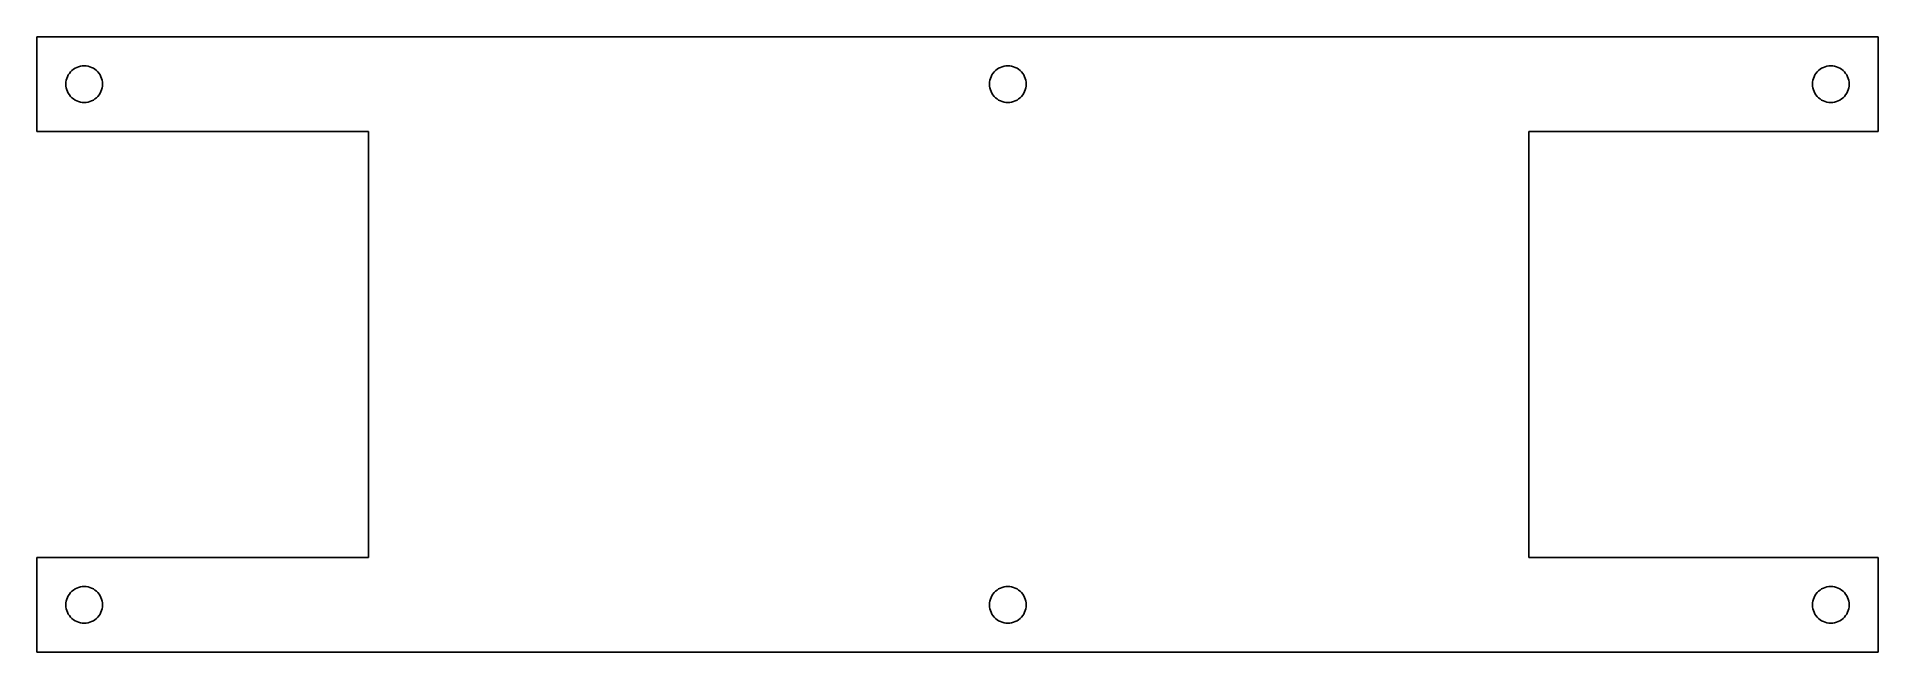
# Model space of a CAD drawing. Header units: metres. Extents: x 0 to 156, y 0 to 52.
import ezdxf

# ---------------------------------------------------------------- set-up
doc = ezdxf.new("R2010")
doc.units = ezdxf.units.M

msp = doc.modelspace()

# ---------------------------------------------------------------- linework, layer by layer
for p, q in [((155.5, 52), (0, 52)), ((0, 52), (0, 44)), ((155.5, 44), (155.5, 52)), ((2.45848, 48.162), (2.48386, 48.3223)), ((2.48386, 48.3223), (2.52585, 48.479)), ((2.52585, 48.479), (2.584, 48.6304)), ((2.584, 48.6304), (2.65765, 48.775)), ((2.65765, 48.775), (2.74602, 48.9111)), ((2.74602, 48.9111), (2.84811, 49.0371)), ((2.84811, 49.0371), (2.96284, 49.1519)), ((2.96284, 49.1519), (3.08893, 49.254)), ((3.08893, 49.254), (3.22499, 49.3423)), ((3.22499, 49.3423), (3.36955, 49.416)), ((3.36955, 49.416), (3.52101, 49.4741)), ((3.52101, 49.4741), (3.67773, 49.5161)), ((3.67773, 49.5161), (3.83797, 49.5415)), ((3.83797, 49.5415), (4, 49.55)), ((4, 49.55), (4.16202, 49.5415)), ((4.16202, 49.5415), (4.32225, 49.5161)), ((4.32225, 49.5161), (4.47897, 49.4741)), ((4.47897, 49.4741), (4.63043, 49.416)), ((4.63043, 49.416), (4.77499, 49.3423)), ((4.77499, 49.3423), (4.91106, 49.254)), ((4.91106, 49.254), (5.03714, 49.1519)), ((5.03714, 49.1519), (5.15187, 49.0371)), ((5.15187, 49.0371), (5.25397, 48.9111)), ((5.25397, 48.9111), (5.34233, 48.775)), ((5.34233, 48.775), (5.41599, 48.6304)), ((5.41599, 48.6304), (5.47414, 48.479)), ((5.47414, 48.479), (5.51613, 48.3223)), ((5.51613, 48.3223), (5.5415, 48.162)), ((80.4585, 48.162), (80.4839, 48.3223)), ((80.4839, 48.3223), (80.5258, 48.479)), ((80.5258, 48.479), (80.584, 48.6304)), ((80.584, 48.6304), (80.6577, 48.775)), ((80.6577, 48.775), (80.746, 48.9111)), ((80.746, 48.9111), (80.8481, 49.0371)), ((80.8481, 49.0371), (80.9628, 49.1519)), ((80.9628, 49.1519), (81.0889, 49.254)), ((81.0889, 49.254), (81.225, 49.3423)), ((81.225, 49.3423), (81.3696, 49.416)), ((81.3696, 49.416), (81.521, 49.4741)), ((81.521, 49.4741), (81.6777, 49.5161)), ((81.6777, 49.5161), (81.838, 49.5415)), ((81.838, 49.5415), (82, 49.55)), ((82, 49.55), (82.162, 49.5415)), ((82.162, 49.5415), (82.3223, 49.5161)), ((82.3223, 49.5161), (82.479, 49.4741)), ((82.479, 49.4741), (82.6304, 49.416)), ((82.6304, 49.416), (82.775, 49.3423)), ((82.775, 49.3423), (82.9111, 49.254)), ((82.9111, 49.254), (83.0371, 49.1519)), ((83.0371, 49.1519), (83.1519, 49.0371)), ((83.1519, 49.0371), (83.254, 48.9111)), ((83.254, 48.9111), (83.3423, 48.775)), ((83.3423, 48.775), (83.416, 48.6304)), ((83.416, 48.6304), (83.4741, 48.479)), ((83.4741, 48.479), (83.5161, 48.3223)), ((83.5161, 48.3223), (83.5415, 48.162)), ((149.958, 48.162), (149.984, 48.3223)), ((149.984, 48.3223), (150.026, 48.479)), ((150.026, 48.479), (150.084, 48.6304)), ((150.084, 48.6304), (150.158, 48.775)), ((150.158, 48.775), (150.246, 48.9111)), ((150.246, 48.9111), (150.348, 49.0371)), ((150.348, 49.0371), (150.463, 49.1519)), ((150.463, 49.1519), (150.589, 49.254)), ((150.589, 49.254), (150.725, 49.3423)), ((150.725, 49.3423), (150.87, 49.416)), ((150.87, 49.416), (151.021, 49.4741)), ((151.021, 49.4741), (151.178, 49.5161)), ((151.178, 49.5161), (151.338, 49.5415)), ((151.338, 49.5415), (151.5, 49.55)), ((151.5, 49.55), (151.662, 49.5415)), ((151.662, 49.5415), (151.822, 49.5161)), ((151.822, 49.5161), (151.979, 49.4741)), ((151.979, 49.4741), (152.13, 49.416)), ((152.13, 49.416), (152.275, 49.3423)), ((152.275, 49.3423), (152.411, 49.254)), ((152.411, 49.254), (152.537, 49.1519)), ((152.537, 49.1519), (152.652, 49.0371)), ((152.652, 49.0371), (152.754, 48.9111)), ((152.754, 48.9111), (152.842, 48.775)), ((152.842, 48.775), (152.916, 48.6304)), ((152.916, 48.6304), (152.974, 48.479)), ((152.974, 48.479), (153.016, 48.3223)), ((153.016, 48.3223), (153.042, 48.162)), ((2.45, 48), (2.45848, 48.162)), ((2.45848, 47.838), (2.45, 48)), ((2.48386, 47.6777), (2.45848, 47.838)), ((2.52585, 47.521), (2.48386, 47.6777)), ((2.584, 47.3696), (2.52585, 47.521)), ((2.65765, 47.225), (2.584, 47.3696)), ((2.74602, 47.0889), (2.65765, 47.225)), ((2.84811, 46.9628), (2.74602, 47.0889)), ((2.96284, 46.8481), (2.84811, 46.9628)), ((3.08893, 46.746), (2.96284, 46.8481)), ((3.22499, 46.6577), (3.08893, 46.746)), ((3.36955, 46.584), (3.22499, 46.6577)), ((4.77499, 46.6577), (4.63043, 46.584)), ((4.91106, 46.746), (4.77499, 46.6577)), ((5.03714, 46.8481), (4.91106, 46.746)), ((5.15187, 46.9628), (5.03714, 46.8481)), ((5.25397, 47.0889), (5.15187, 46.9628)), ((5.34233, 47.225), (5.25397, 47.0889)), ((5.41599, 47.3696), (5.34233, 47.225)), ((5.47414, 47.521), (5.41599, 47.3696)), ((5.51613, 47.6777), (5.47414, 47.521)), ((5.5415, 47.838), (5.51613, 47.6777)), ((5.5415, 48.162), (5.54999, 48)), ((5.54999, 48), (5.5415, 47.838)), ((80.45, 48), (80.4585, 48.162)), ((80.4585, 47.838), (80.45, 48)), ((80.4839, 47.6777), (80.4585, 47.838)), ((80.5258, 47.521), (80.4839, 47.6777)), ((80.584, 47.3696), (80.5258, 47.521)), ((80.6577, 47.225), (80.584, 47.3696)), ((80.746, 47.0889), (80.6577, 47.225)), ((80.8481, 46.9628), (80.746, 47.0889)), ((80.9628, 46.8481), (80.8481, 46.9628)), ((81.0889, 46.746), (80.9628, 46.8481)), ((81.225, 46.6577), (81.0889, 46.746)), ((81.3696, 46.584), (81.225, 46.6577)), ((82.775, 46.6577), (82.6304, 46.584)), ((82.9111, 46.746), (82.775, 46.6577)), ((83.0371, 46.8481), (82.9111, 46.746)), ((83.1519, 46.9628), (83.0371, 46.8481)), ((83.254, 47.0889), (83.1519, 46.9628)), ((83.3423, 47.225), (83.254, 47.0889)), ((83.416, 47.3696), (83.3423, 47.225)), ((83.4741, 47.521), (83.416, 47.3696)), ((83.5161, 47.6777), (83.4741, 47.521)), ((83.5415, 47.838), (83.5161, 47.6777)), ((83.5415, 48.162), (83.55, 48)), ((83.55, 48), (83.5415, 47.838)), ((149.95, 48), (149.958, 48.162)), ((149.958, 47.838), (149.95, 48)), ((149.984, 47.6777), (149.958, 47.838)), ((150.026, 47.521), (149.984, 47.6777)), ((150.084, 47.3696), (150.026, 47.521)), ((150.158, 47.225), (150.084, 47.3696)), ((150.246, 47.0889), (150.158, 47.225)), ((150.348, 46.9628), (150.246, 47.0889)), ((150.463, 46.8481), (150.348, 46.9628)), ((150.589, 46.746), (150.463, 46.8481)), ((150.725, 46.6577), (150.589, 46.746)), ((150.87, 46.584), (150.725, 46.6577)), ((152.275, 46.6577), (152.13, 46.584)), ((152.411, 46.746), (152.275, 46.6577)), ((152.537, 46.8481), (152.411, 46.746)), ((152.652, 46.9628), (152.537, 46.8481)), ((152.754, 47.0889), (152.652, 46.9628)), ((152.842, 47.225), (152.754, 47.0889)), ((152.916, 47.3696), (152.842, 47.225)), ((152.974, 47.521), (152.916, 47.3696)), ((153.016, 47.6777), (152.974, 47.521)), ((153.042, 47.838), (153.016, 47.6777)), ((153.042, 48.162), (153.05, 48)), ((153.05, 48), (153.042, 47.838)), ((3.52101, 46.5258), (3.36955, 46.584)), ((3.67773, 46.4839), (3.52101, 46.5258)), ((3.83797, 46.4585), (3.67773, 46.4839)), ((4, 46.45), (3.83797, 46.4585)), ((4.16202, 46.4585), (4, 46.45)), ((4.32225, 46.4839), (4.16202, 46.4585)), ((4.47897, 46.5258), (4.32225, 46.4839)), ((4.63043, 46.584), (4.47897, 46.5258)), ((81.521, 46.5258), (81.3696, 46.584)), ((81.6777, 46.4839), (81.521, 46.5258)), ((81.838, 46.4585), (81.6777, 46.4839)), ((82, 46.45), (81.838, 46.4585)), ((82.162, 46.4585), (82, 46.45)), ((82.3223, 46.4839), (82.162, 46.4585)), ((82.479, 46.5258), (82.3223, 46.4839)), ((82.6304, 46.584), (82.479, 46.5258)), ((151.021, 46.5258), (150.87, 46.584)), ((151.178, 46.4839), (151.021, 46.5258)), ((151.338, 46.4585), (151.178, 46.4839)), ((151.5, 46.45), (151.338, 46.4585)), ((151.662, 46.4585), (151.5, 46.45)), ((151.822, 46.4839), (151.662, 46.4585)), ((151.979, 46.5258), (151.822, 46.4839)), ((152.13, 46.584), (151.979, 46.5258)), ((0, 44), (28, 44)), ((28, 44), (28, 8)), ((126, 8), (126, 44)), ((126, 44), (155.5, 44)), ((28, 8), (0, 8)), ((0, 8), (0, 0)), ((155.5, 8), (126, 8)), ((155.5, 0), (155.5, 8)), ((2.584, 4.63043), (2.65765, 4.77499)), ((2.65765, 4.77499), (2.74602, 4.91106)), ((2.74602, 4.91106), (2.84811, 5.03714)), ((2.84811, 5.03714), (2.96284, 5.15187)), ((2.96284, 5.15187), (3.08893, 5.25397)), ((3.08893, 5.25397), (3.22499, 5.34233)), ((3.22499, 5.34233), (3.36955, 5.41599)), ((3.36955, 5.41599), (3.52101, 5.47414)), ((3.52101, 5.47414), (3.67773, 5.51613)), ((3.67773, 5.51613), (3.83797, 5.5415)), ((3.83797, 5.5415), (4, 5.54999)), ((4, 5.54999), (4.16202, 5.5415)), ((4.16202, 5.5415), (4.32225, 5.51613)), ((4.32225, 5.51613), (4.47897, 5.47414)), ((4.47897, 5.47414), (4.63043, 5.41599)), ((4.63043, 5.41599), (4.77499, 5.34233)), ((4.77499, 5.34233), (4.91106, 5.25397)), ((4.91106, 5.25397), (5.03714, 5.15187)), ((5.03714, 5.15187), (5.15187, 5.03714)), ((5.15187, 5.03714), (5.25397, 4.91106)), ((5.25397, 4.91106), (5.34233, 4.77499)), ((5.34233, 4.77499), (5.41599, 4.63043)), ((80.584, 4.63043), (80.6577, 4.77499)), ((80.6577, 4.77499), (80.746, 4.91106)), ((80.746, 4.91106), (80.8481, 5.03714)), ((80.8481, 5.03714), (80.9628, 5.15187)), ((80.9628, 5.15187), (81.0889, 5.25397)), ((81.0889, 5.25397), (81.225, 5.34233)), ((81.225, 5.34233), (81.3696, 5.41599)), ((81.3696, 5.41599), (81.521, 5.47414)), ((81.521, 5.47414), (81.6777, 5.51613)), ((81.6777, 5.51613), (81.838, 5.5415)), ((81.838, 5.5415), (82, 5.54999)), ((82, 5.54999), (82.162, 5.5415)), ((82.162, 5.5415), (82.3223, 5.51613)), ((82.3223, 5.51613), (82.479, 5.47414)), ((82.479, 5.47414), (82.6304, 5.41599)), ((82.6304, 5.41599), (82.775, 5.34233)), ((82.775, 5.34233), (82.9111, 5.25397)), ((82.9111, 5.25397), (83.0371, 5.15187)), ((83.0371, 5.15187), (83.1519, 5.03714)), ((83.1519, 5.03714), (83.254, 4.91106)), ((83.254, 4.91106), (83.3423, 4.77499)), ((83.3423, 4.77499), (83.416, 4.63043)), ((150.084, 4.63043), (150.158, 4.77499)), ((150.158, 4.77499), (150.246, 4.91106)), ((150.246, 4.91106), (150.348, 5.03714)), ((150.348, 5.03714), (150.463, 5.15187)), ((150.463, 5.15187), (150.589, 5.25397)), ((150.589, 5.25397), (150.725, 5.34233)), ((150.725, 5.34233), (150.87, 5.41599)), ((150.87, 5.41599), (151.021, 5.47414)), ((151.021, 5.47414), (151.178, 5.51613)), ((151.178, 5.51613), (151.338, 5.5415)), ((151.338, 5.5415), (151.5, 5.54999)), ((151.5, 5.54999), (151.662, 5.5415)), ((151.662, 5.5415), (151.822, 5.51613)), ((151.822, 5.51613), (151.979, 5.47414)), ((151.979, 5.47414), (152.13, 5.41599)), ((152.13, 5.41599), (152.275, 5.34233)), ((152.275, 5.34233), (152.411, 5.25397)), ((152.411, 5.25397), (152.537, 5.15187)), ((152.537, 5.15187), (152.652, 5.03714)), ((152.652, 5.03714), (152.754, 4.91106)), ((152.754, 4.91106), (152.842, 4.77499)), ((152.842, 4.77499), (152.916, 4.63043)), ((2.45, 4), (2.45848, 4.16202)), ((2.45848, 3.83797), (2.45, 4)), ((2.45848, 4.16202), (2.48386, 4.32225)), ((2.48386, 3.67773), (2.45848, 3.83797)), ((2.48386, 4.32225), (2.52585, 4.47897)), ((2.52585, 3.52101), (2.48386, 3.67773)), ((2.52585, 4.47897), (2.584, 4.63043)), ((2.584, 3.36955), (2.52585, 3.52101)), ((2.65765, 3.22499), (2.584, 3.36955)), ((2.74602, 3.08893), (2.65765, 3.22499)), ((5.34233, 3.22499), (5.25397, 3.08893)), ((5.41599, 3.36955), (5.34233, 3.22499)), ((5.41599, 4.63043), (5.47414, 4.47897)), ((5.47414, 3.52101), (5.41599, 3.36955)), ((5.47414, 4.47897), (5.51613, 4.32225)), ((5.51613, 3.67773), (5.47414, 3.52101)), ((5.51613, 4.32225), (5.5415, 4.16202)), ((5.5415, 3.83797), (5.51613, 3.67773)), ((5.5415, 4.16202), (5.54999, 4)), ((5.54999, 4), (5.5415, 3.83797)), ((80.45, 4), (80.4585, 4.16202)), ((80.4585, 3.83797), (80.45, 4)), ((80.4585, 4.16202), (80.4839, 4.32225)), ((80.4839, 3.67773), (80.4585, 3.83797)), ((80.4839, 4.32225), (80.5258, 4.47897)), ((80.5258, 3.52101), (80.4839, 3.67773)), ((80.5258, 4.47897), (80.584, 4.63043)), ((80.584, 3.36955), (80.5258, 3.52101)), ((80.6577, 3.22499), (80.584, 3.36955)), ((80.746, 3.08893), (80.6577, 3.22499)), ((83.3423, 3.22499), (83.254, 3.08893)), ((83.416, 3.36955), (83.3423, 3.22499)), ((83.416, 4.63043), (83.4741, 4.47897)), ((83.4741, 3.52101), (83.416, 3.36955)), ((83.4741, 4.47897), (83.5161, 4.32225)), ((83.5161, 3.67773), (83.4741, 3.52101)), ((83.5161, 4.32225), (83.5415, 4.16202)), ((83.5415, 3.83797), (83.5161, 3.67773)), ((83.5415, 4.16202), (83.55, 4)), ((83.55, 4), (83.5415, 3.83797)), ((149.95, 4), (149.958, 4.16202)), ((149.958, 3.83797), (149.95, 4)), ((149.958, 4.16202), (149.984, 4.32225)), ((149.984, 3.67773), (149.958, 3.83797)), ((149.984, 4.32225), (150.026, 4.47897)), ((150.026, 3.52101), (149.984, 3.67773)), ((150.026, 4.47897), (150.084, 4.63043)), ((150.084, 3.36955), (150.026, 3.52101)), ((150.158, 3.22499), (150.084, 3.36955)), ((150.246, 3.08893), (150.158, 3.22499)), ((152.842, 3.22499), (152.754, 3.08893)), ((152.916, 3.36955), (152.842, 3.22499)), ((152.916, 4.63043), (152.974, 4.47897)), ((152.974, 3.52101), (152.916, 3.36955)), ((152.974, 4.47897), (153.016, 4.32225)), ((153.016, 3.67773), (152.974, 3.52101)), ((153.016, 4.32225), (153.042, 4.16202)), ((153.042, 3.83797), (153.016, 3.67773)), ((153.042, 4.16202), (153.05, 4)), ((153.05, 4), (153.042, 3.83797)), ((2.84811, 2.96284), (2.74602, 3.08893)), ((2.96284, 2.84811), (2.84811, 2.96284)), ((3.08893, 2.74602), (2.96284, 2.84811)), ((3.22499, 2.65765), (3.08893, 2.74602)), ((3.36955, 2.584), (3.22499, 2.65765)), ((3.52101, 2.52585), (3.36955, 2.584)), ((3.67773, 2.48386), (3.52101, 2.52585)), ((3.83797, 2.45848), (3.67773, 2.48386)), ((4, 2.45), (3.83797, 2.45848)), ((4.16202, 2.45848), (4, 2.45)), ((4.32225, 2.48386), (4.16202, 2.45848)), ((4.47897, 2.52585), (4.32225, 2.48386)), ((4.63043, 2.584), (4.47897, 2.52585)), ((4.77499, 2.65765), (4.63043, 2.584)), ((4.91106, 2.74602), (4.77499, 2.65765)), ((5.03714, 2.84811), (4.91106, 2.74602)), ((5.15187, 2.96284), (5.03714, 2.84811)), ((5.25397, 3.08893), (5.15187, 2.96284)), ((80.8481, 2.96284), (80.746, 3.08893)), ((80.9628, 2.84811), (80.8481, 2.96284)), ((81.0889, 2.74602), (80.9628, 2.84811)), ((81.225, 2.65765), (81.0889, 2.74602)), ((81.3696, 2.584), (81.225, 2.65765)), ((81.521, 2.52585), (81.3696, 2.584)), ((81.6777, 2.48386), (81.521, 2.52585)), ((81.838, 2.45848), (81.6777, 2.48386)), ((82, 2.45), (81.838, 2.45848)), ((82.162, 2.45848), (82, 2.45)), ((82.3223, 2.48386), (82.162, 2.45848)), ((82.479, 2.52585), (82.3223, 2.48386)), ((82.6304, 2.584), (82.479, 2.52585)), ((82.775, 2.65765), (82.6304, 2.584)), ((82.9111, 2.74602), (82.775, 2.65765)), ((83.0371, 2.84811), (82.9111, 2.74602)), ((83.1519, 2.96284), (83.0371, 2.84811)), ((83.254, 3.08893), (83.1519, 2.96284)), ((150.348, 2.96284), (150.246, 3.08893)), ((150.463, 2.84811), (150.348, 2.96284)), ((150.589, 2.74602), (150.463, 2.84811)), ((150.725, 2.65765), (150.589, 2.74602)), ((150.87, 2.584), (150.725, 2.65765)), ((151.021, 2.52585), (150.87, 2.584)), ((151.178, 2.48386), (151.021, 2.52585)), ((151.338, 2.45848), (151.178, 2.48386)), ((151.5, 2.45), (151.338, 2.45848)), ((151.662, 2.45848), (151.5, 2.45)), ((151.822, 2.48386), (151.662, 2.45848)), ((151.979, 2.52585), (151.822, 2.48386)), ((152.13, 2.584), (151.979, 2.52585)), ((152.275, 2.65765), (152.13, 2.584)), ((152.411, 2.74602), (152.275, 2.65765)), ((152.537, 2.84811), (152.411, 2.74602)), ((152.652, 2.96284), (152.537, 2.84811)), ((152.754, 3.08893), (152.652, 2.96284)), ((0, 0), (155.5, 0))]:
    msp.add_line(p, q)

doc.saveas('drawing.dxf')
